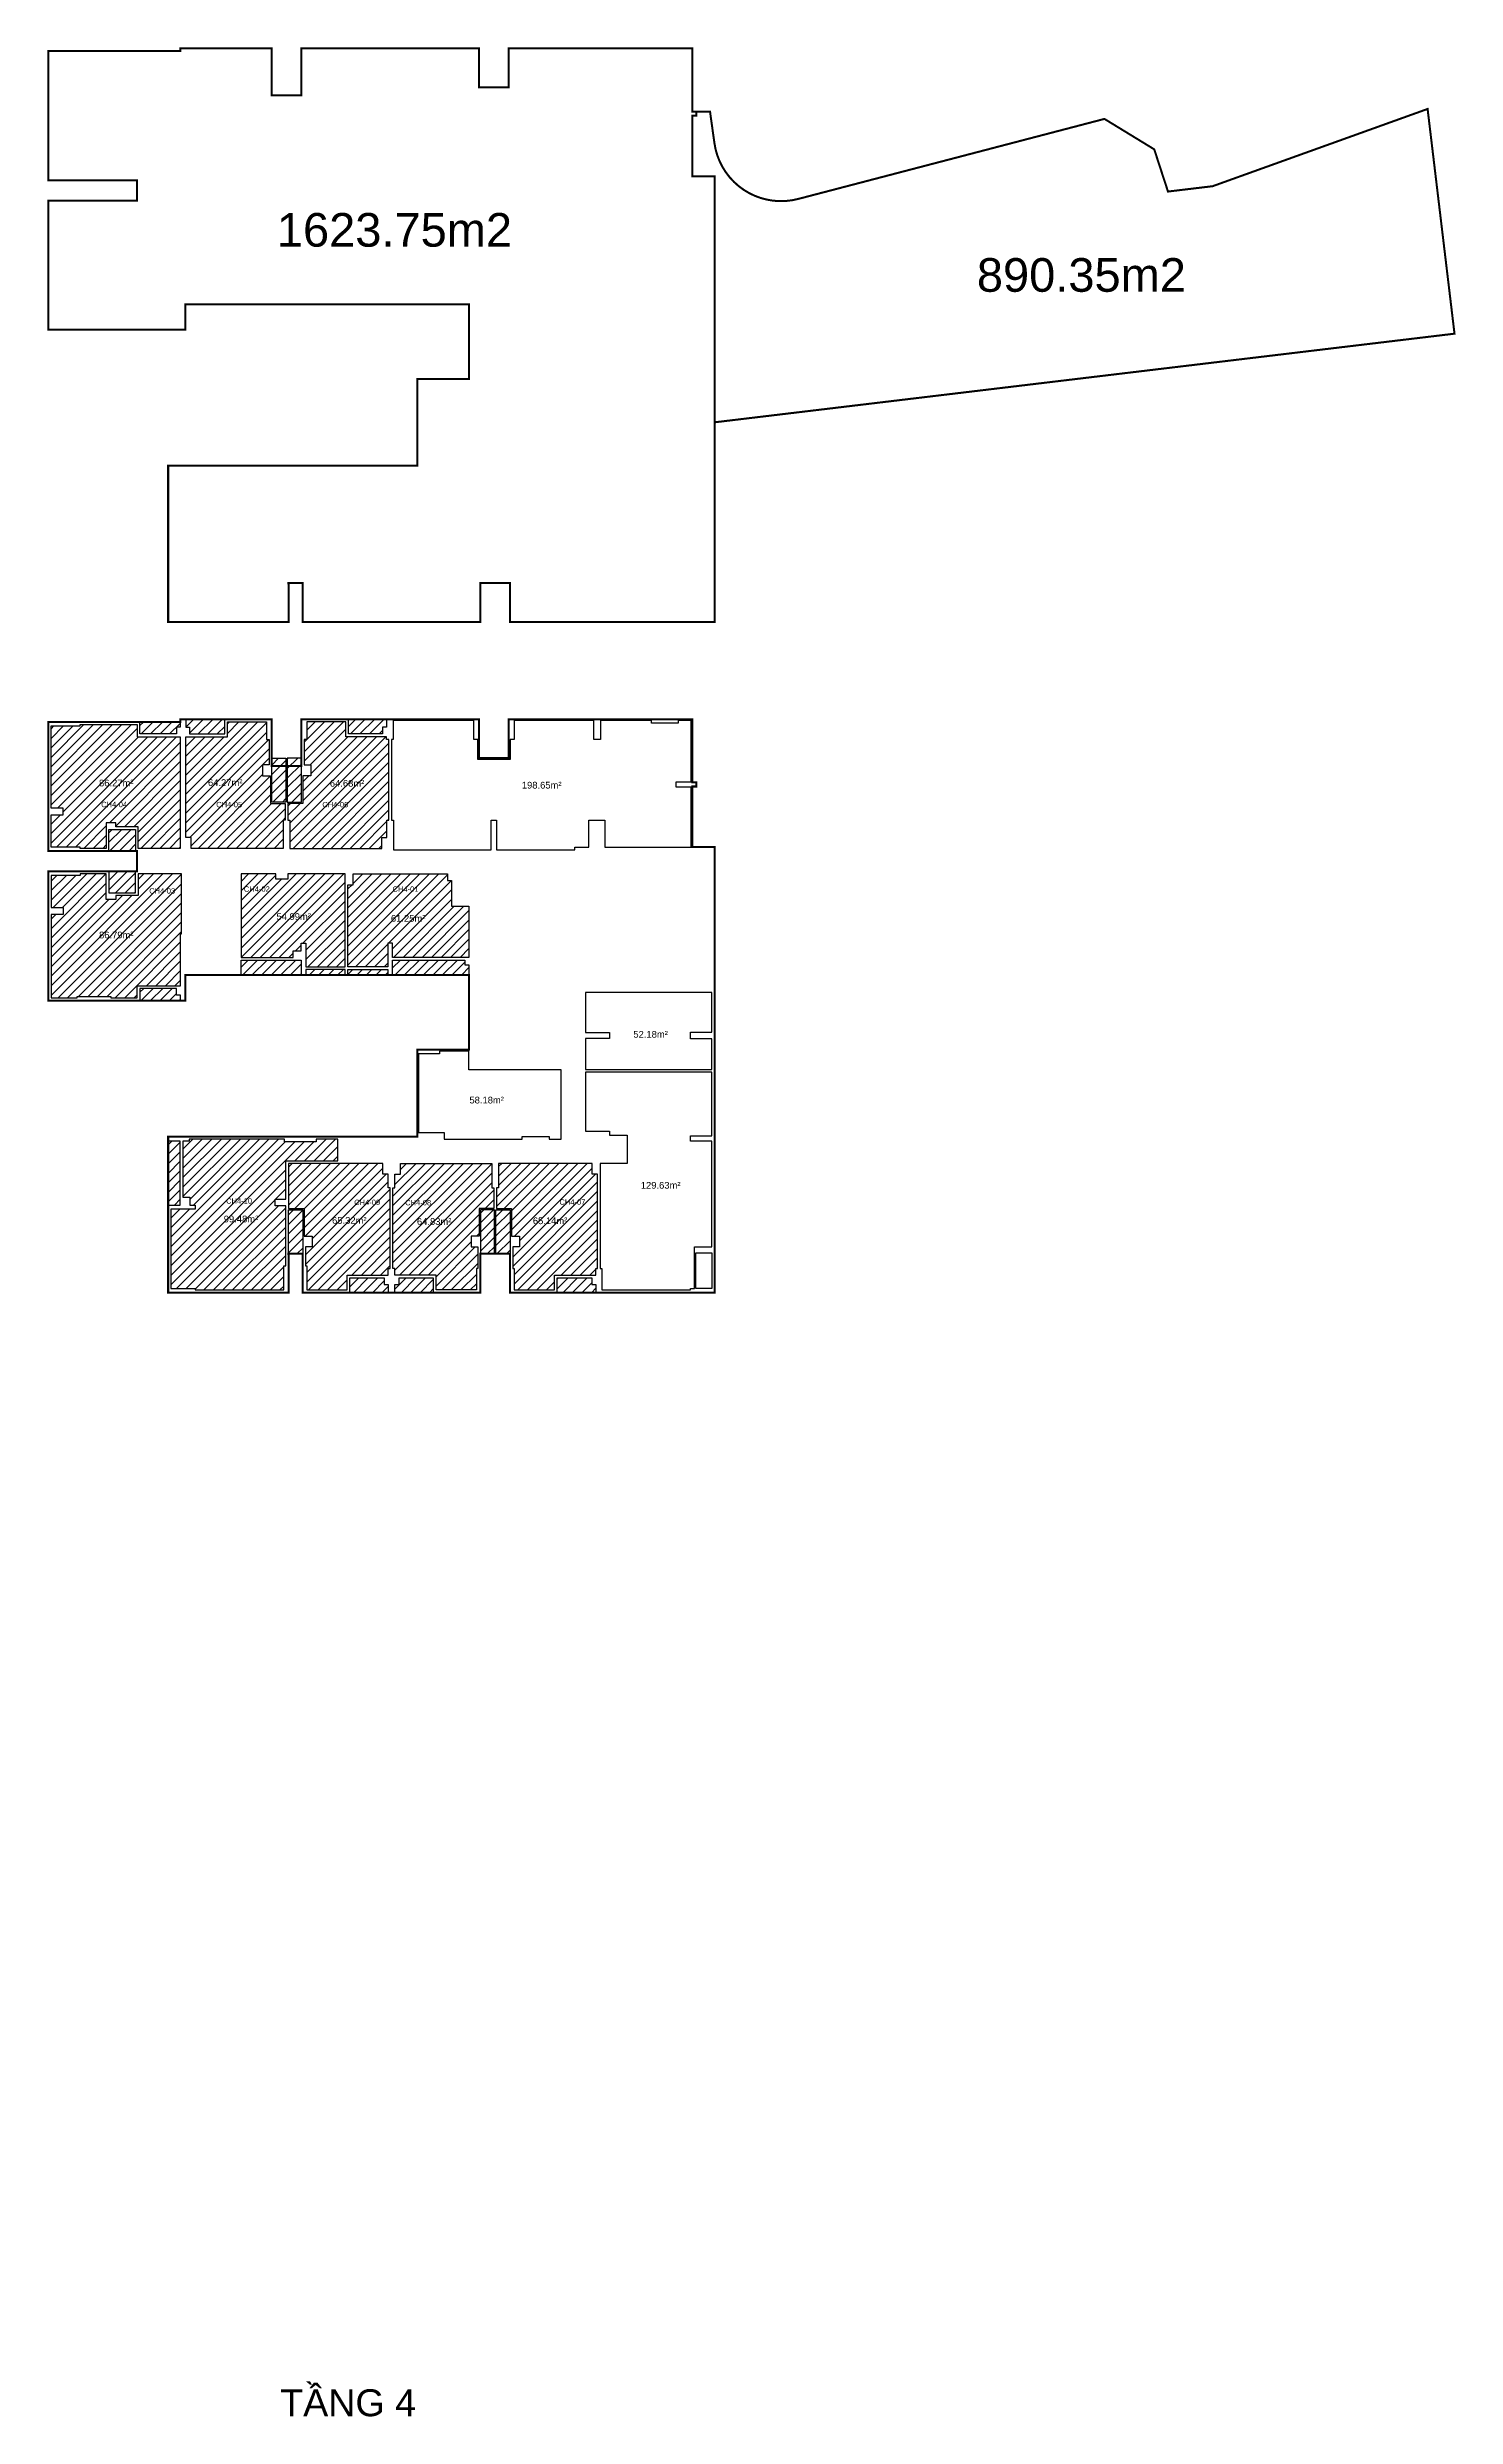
# Model space of a CAD drawing. Header units: millimetres. Extents: x -1033108 to 51274, y -86347 to 92949.
# Drawn here: x -319305 to -214677, y -83446 to 92544 of the extents above; entities that cross this region are included whole.
import ezdxf
from ezdxf.enums import TextEntityAlignment as Align

# ---------------------------------------------------------------- set-up
doc = ezdxf.new("R2010")
doc.units = ezdxf.units.MM
doc.header["$MEASUREMENT"] = 0
doc.linetypes.add('Hidden 1_8_', pattern=[4.7625, 3.175, -1.5875])
doc.layers.add('CHU', color=181, linetype='Continuous', lineweight=5)
doc.layers.add('DT 1', color=230, linetype='Continuous')
doc.layers.add('DT CH', color=5, linetype='Continuous')
doc.styles.add('Arial_5', font='arial_0.ttf', dxfattribs={"height": 400})
doc.styles.add('Arial_6', font='arial_0.ttf', dxfattribs={"height": 440})
doc.styles.get("Standard").update_dxf_attribs({"font": 'arial_0.ttf'})
pattern_1 = [(45, (-628652.24, -65464.6), (-353.5534, 353.5534), [])]

msp = doc.modelspace()

# ---------------------------------------------------------------- hatches: boundary and pattern name
at = {"layer": 'DT CH'}
h = msp.add_hatch(dxfattribs=at)
h.set_pattern_fill('AL_TUONG', color=256, scale=5)
h.set_pattern_definition(pattern_1)
h.paths.add_polyline_path([(-312755, 34442), (-314730, 34442), (-314730, 32842), (-312755, 32842)])
h.paths.add_polyline_path([(-309430, 41342), (-312630, 41342), (-312630, 42242), (-316880, 42242), (-316880, 42142), (-319030, 42142), (-319030, 36042), (-318130, 36042), (-318130, 35542), (-319030, 35542), (-319030, 33142), (-316880, 33142), (-316880, 33042), (-314930, 33042), (-314930, 34942), (-314230, 34942), (-314230, 34642), (-312555, 34642), (-312555, 33042), (-309430, 33042)])
h.paths.add_polyline_path([(-309705, 42042), (-309430, 42042), (-309430, 42442), (-312430, 42442), (-312430, 41542), (-309705, 41542)])
h = msp.add_hatch(dxfattribs=at)
h.set_pattern_fill('AL_TUONG', color=256, scale=5)
h.set_pattern_definition(pattern_1)
h.paths.add_polyline_path([(-306130, 42642), (-309030, 42642), (-309030, 42042), (-308755, 42042), (-308755, 41542), (-306130, 41542)])
h.paths.add_polyline_path([(-301585, 39742), (-302635, 39742), (-302630, 36482), (-301580, 36482)])
h.paths.add_polyline_path([(-302730, 38442), (-303320, 38442), (-303320, 39242), (-302830, 39242), (-302830, 41142), (-303030, 41142), (-303030, 42442), (-305930, 42442), (-305930, 41342), (-309030, 41342), (-309030, 33842), (-308630, 33842), (-308630, 33042), (-301780, 33042), (-301780, 35142), (-301630, 35142), (-301630, 36382), (-302730, 36382)])
h = msp.add_hatch(dxfattribs=at)
h.set_pattern_fill('AL_TUONG', color=256, scale=5)
h.set_pattern_definition(pattern_1)
h.paths.add_polyline_path([(-300430, 39742), (-301480, 39742), (-301480, 36482), (-300430, 36482)])
h.paths.add_polyline_path([(-293930, 41142), (-294105, 41142), (-294105, 41342), (-297130, 41342), (-297130, 42442), (-300030, 42442), (-300030, 41142), (-300230, 41142), (-300230, 39242), (-299740, 39242), (-299740, 38442), (-300330, 38442), (-300330, 36382), (-301430, 36382), (-301430, 35142), (-301280, 35142), (-301280, 33042), (-294455, 33042), (-294455, 33842), (-294080, 33842), (-294080, 35142), (-293930, 35142)])
h.paths.add_polyline_path([(-294405, 42042), (-294105, 42042), (-294105, 42642), (-296930, 42642), (-296930, 41542), (-294405, 41542)])
h = msp.add_hatch(dxfattribs=at)
h.set_pattern_fill('AL_TUONG', color=256, scale=5)
h.set_pattern_definition(pattern_1)
h.paths.add_polyline_path([(-309705, 22642), (-312430, 22642), (-312430, 21742), (-309405, 21742), (-309405, 22142), (-309705, 22142)])
h.paths.add_polyline_path([(-309405, 26692), (-309330, 26692), (-309330, 31142), (-312555, 31142), (-312555, 29542), (-314230, 29542), (-314230, 29242), (-314930, 29242), (-314930, 31142), (-316880, 31142), (-316880, 31042), (-319030, 31042), (-319030, 28642), (-318130, 28642), (-318130, 28142), (-319030, 28142), (-319030, 21942), (-317080, 21942), (-317080, 22042), (-314580, 22042), (-314580, 21942), (-312630, 21942), (-312630, 22842), (-309405, 22842)])
h.paths.add_polyline_path([(-312755, 31342), (-314730, 31342), (-314730, 29742), (-312755, 29742)])
h = msp.add_hatch(dxfattribs=at)
h.set_pattern_fill('AL_TUONG', color=256, scale=5)
h.set_pattern_definition(pattern_1)
h.paths.add_polyline_path([(-297180, 24042), (-300105, 24042), (-300105, 23642), (-297180, 23642)])
h.paths.add_polyline_path([(-297180, 31142), (-301430, 31142), (-301430, 30752), (-302330, 30752), (-302330, 31142), (-304905, 31142), (-304905, 24942), (-301055, 24942), (-301055, 25442), (-300455, 25442), (-300455, 25992), (-300105, 25992), (-300105, 24242), (-297180, 24242)])
h.paths.add_polyline_path([(-300455, 24742), (-304905, 24742), (-304905, 23642), (-300455, 23642)])
h = msp.add_hatch(dxfattribs=at)
h.set_pattern_fill('AL_TUONG', color=256, scale=5)
h.set_pattern_definition(pattern_1)
h.paths.add_polyline_path([(-287980, 28742), (-289280, 28742), (-289280, 30652), (-289580, 30652), (-289580, 31142), (-296580, 31142), (-296580, 30342), (-296980, 30342), (-296980, 24242), (-294005, 24242), (-294005, 25992), (-293655, 25992), (-293655, 24942), (-287980, 24942)])
h.paths.add_polyline_path([(-287980, 24392), (-288280, 24392), (-288280, 24742), (-293655, 24742), (-293655, 23642), (-287980, 23642)])
h.paths.add_polyline_path([(-294005, 24042), (-296980, 24042), (-296980, 23642), (-294005, 23642)])
h = msp.add_hatch(dxfattribs=at)
h.set_pattern_fill('AL_TUONG', color=256, scale=5)
h.set_pattern_definition(pattern_1)
h.paths.add_polyline_path([(-301590, 6492), (-302390, 6492), (-302390, 6992), (-301590, 6992), (-301590, 9842), (-297730, 9842), (-297730, 11442), (-299330, 11442), (-299330, 11242), (-301680, 11242), (-301680, 11442), (-308780, 11442), (-308780, 11292), (-309230, 11292), (-309230, 7142), (-308730, 7142), (-308730, 6542), (-308330, 6542), (-308330, 6242), (-310130, 6242), (-310130, 342), (-308330, 342), (-308330, 242), (-301730, 242), (-301730, 2042), (-301590, 2042)])
h.paths.add_polyline_path([(-309430, 11292), (-310330, 11292), (-310330, 6542), (-309430, 6542)])
h = msp.add_hatch(dxfattribs=at)
h.set_pattern_fill('AL_TUONG', color=256, scale=5)
h.set_pattern_definition(pattern_1)
h.paths.add_polyline_path([(-293980, 642), (-294280, 642), (-294280, 1142), (-296830, 1142), (-296830, 42), (-293980, 42)])
h.paths.add_polyline_path([(-293830, 7842), (-293980, 7842), (-293980, 8842), (-294380, 8842), (-294380, 9642), (-301390, 9642), (-301390, 6302), (-300230, 6302), (-300230, 4242), (-299640, 4242), (-299640, 3442), (-300130, 3442), (-300130, 2042), (-300030, 2042), (-300030, 242), (-297030, 242), (-297030, 1342), (-293980, 1342), (-293980, 1842), (-293830, 1842)])
h.paths.add_polyline_path([(-300330, 6202), (-301390, 6202), (-301390, 2942), (-300330, 2942)], flags=17)
h = msp.add_hatch(dxfattribs=at)
h.set_pattern_fill('AL_TUONG', color=256, scale=5)
h.set_pattern_definition(pattern_1)
h.paths.add_polyline_path([(-286080, 6202), (-287130, 6202), (-287130, 2942), (-286080, 2942)])
h.paths.add_polyline_path([(-287230, 6302), (-286130, 6302), (-286130, 7842), (-286280, 7842), (-286280, 9642), (-293080, 9642), (-293080, 8842), (-293480, 8842), (-293480, 7842), (-293630, 7842), (-293630, 1842), (-293480, 1842), (-293480, 1342), (-290430, 1342), (-290430, 242), (-287430, 242), (-287430, 1842), (-287330, 1842), (-287330, 3442), (-287830, 3442), (-287830, 4242), (-287230, 4242)])
h.paths.add_polyline_path([(-290630, 1142), (-293180, 1142), (-293180, 642), (-293480, 642), (-293480, 42), (-290630, 42)])
h = msp.add_hatch(dxfattribs=at)
h.set_pattern_fill('AL_TUONG', color=256, scale=5)
h.set_pattern_definition(pattern_1)
h.paths.add_polyline_path([(-278855, 1142), (-281430, 1142), (-281430, 42), (-278555, 42), (-278555, 642), (-278855, 642)])
h.paths.add_polyline_path([(-278430, 8842), (-278830, 8842), (-278830, 9642), (-285780, 9642), (-285780, 7842), (-285930, 7842), (-285930, 6302), (-284830, 6302), (-284830, 4242), (-284240, 4242), (-284240, 3442), (-284730, 3442), (-284730, 1842), (-284630, 1842), (-284630, 242), (-281630, 242), (-281630, 1342), (-278555, 1342), (-278555, 1842), (-278430, 1842)])
h.paths.add_polyline_path([(-284930, 6202), (-285980, 6202), (-285980, 2942), (-284930, 2942)])

# ---------------------------------------------------------------- linework, layer by layer
at = {"layer": 'DT 1', "linetype": 'Hidden 1_8_', "ltscale": 150, "const_width": 150}
for points in [[(-302630, 92469), (-302630, 88989), (-300430, 88989), (-300430, 92469), (-287230, 92469), (-287230, 89575), (-285030, 89575), (-285030, 92469), (-271380, 92469), (-271380, 87769), (-271100, 87769), (-271100, 87469), (-271380, 87469), (-271380, 82969), (-269730, 82969), (-269730, 49869), (-284930, 49869), (-284930, 52769), (-287130, 52769), (-287130, 49869), (-300330, 49869), (-300330, 52769), (-301390, 52769), (-301380, 49869), (-310330, 49869), (-310330, 61469), (-291830, 61469), (-291830, 67919), (-287980, 67919), (-287980, 73469), (-309055, 73469), (-309055, 71569), (-319230, 71569), (-319230, 81169), (-312655, 81169), (-312655, 82669), (-319230, 82669), (-319230, 92269), (-309430, 92269), (-309430, 92469), (-302630, 92469)], [(-302630, 42642), (-302630, 39162), (-300430, 39162), (-300430, 42642), (-287230, 42642), (-287230, 39748), (-285030, 39748), (-285030, 42642), (-271380, 42642), (-271380, 37942), (-271100, 37942), (-271100, 37642), (-271380, 37642), (-271380, 33142), (-269730, 33142), (-269730, 42), (-284930, 42), (-284930, 2942), (-287130, 2942), (-287130, 42), (-300330, 42), (-300330, 2942), (-301390, 2942), (-301380, 42), (-310330, 42), (-310330, 11642), (-291830, 11642), (-291830, 18092), (-287980, 18092), (-287980, 23642), (-309055, 23642), (-309055, 21742), (-319230, 21742), (-319230, 31342), (-312655, 31342), (-312655, 32842), (-319230, 32842), (-319230, 42442), (-309430, 42442), (-309430, 42642), (-302630, 42642)]]:
    msp.add_lwpolyline(points, dxfattribs=at)
msp.add_lwpolyline([(-271100, 87769), (-270072, 87769), (-269745, 85429, 0.4487674), (-263529, 81284), (-240769, 87231), (-237070, 84971), (-236048, 81835), (-232732, 82232), (-216760, 87971), (-214761, 71277), (-269730, 64694), (-269730, 82969), (-271380, 82969), (-271380, 87469), (-271100, 87469), (-271100, 87769)], format="xyb", dxfattribs=at)
at = {"layer": 'DT 1'}
for points in [[(-272600, 37992), (-271480, 37992), (-271480, 42542), (-272430, 42542), (-272430, 42342), (-274430, 42342), (-274430, 42542), (-278205, 42542), (-278205, 41142), (-278705, 41142), (-278705, 42542), (-284630, 42542), (-284630, 41142), (-284930, 41142), (-284930, 39636), (-287330, 39636), (-287330, 41142), (-287630, 41142), (-287630, 42542), (-293605, 42542), (-293605, 41142), (-293730, 41142), (-293730, 35142), (-293580, 35142), (-293580, 32948), (-286330, 32948), (-286330, 35142), (-285930, 35142), (-285930, 32948), (-280120, 32948), (-280120, 33142), (-279080, 33142), (-279080, 35142), (-277880, 35142), (-277880, 33142), (-271480, 33142), (-271480, 37592), (-272600, 37592)], [(-272600, 37992), (-271480, 37992), (-271480, 42542), (-272430, 42542), (-272430, 42342), (-274430, 42342), (-274430, 42542), (-278205, 42542), (-278205, 41142), (-278705, 41142), (-278705, 42542), (-284630, 42542), (-284630, 41142), (-284930, 41142), (-284930, 39636), (-287330, 39636), (-287330, 41142), (-287630, 41142), (-287630, 42542), (-293605, 42542), (-293605, 41142), (-293730, 41142), (-293730, 35142), (-293580, 35142), (-293580, 32948), (-286330, 32948), (-286330, 35142), (-285930, 35142), (-285930, 32948), (-280120, 32948), (-280120, 33142), (-279080, 33142), (-279080, 35142), (-277880, 35142), (-277880, 33142), (-271480, 33142), (-271480, 37592), (-272600, 37592)], [(-269930, 22342), (-279319, 22342), (-279330, 19367), (-277530, 19367), (-277530, 18917), (-279330, 18917), (-279330, 16618), (-269930, 16618), (-269930, 18892), (-271530, 18892), (-271530, 19392), (-269930, 19392)], [(-271530, 19392), (-269930, 19392), (-269930, 22342), (-279319, 22342), (-279330, 19367), (-277530, 19367), (-277530, 18917), (-279330, 18917), (-279330, 16618), (-269930, 16618), (-269930, 18892), (-271530, 18892)], [(-281130, 16592), (-287980, 16592), (-287980, 17992), (-290180, 17992), (-290180, 17792), (-291730, 17792), (-291730, 11942), (-289830, 11942), (-289830, 11442), (-284030, 11442), (-284030, 11642), (-282030, 11642), (-282030, 11442), (-281130, 11442)], [(-281130, 16592), (-287980, 16592), (-287980, 17992), (-290180, 17992), (-290180, 17792), (-291730, 17792), (-291730, 11942), (-289830, 11942), (-289830, 11442), (-284030, 11442), (-284030, 11642), (-282030, 11642), (-282030, 11442), (-281130, 11442)], [(-269930, 11292), (-271530, 11292), (-271530, 11692), (-269930, 11692), (-269930, 16418), (-279330, 16418), (-279330, 12042), (-277530, 12042), (-277530, 11742), (-276230, 11742), (-276230, 9642), (-278230, 9642), (-278230, 1842), (-278105, 1842), (-278105, 242), (-271530, 242), (-271530, 342), (-271230, 342), (-271230, 3442), (-269930, 3442)], [(-269930, 11292), (-271530, 11292), (-271530, 11692), (-269930, 11692), (-269930, 16418), (-279330, 16418), (-279330, 12042), (-277530, 12042), (-277530, 11742), (-276230, 11742), (-276230, 9642), (-278230, 9642), (-278230, 1842), (-278105, 1842), (-278105, 242), (-271530, 242), (-271530, 342), (-271230, 342), (-271230, 3442), (-269930, 3442)], [(-271130, 2992), (-269930, 2992), (-269930, 342), (-271130, 342)]]:
    msp.add_lwpolyline(points, close=True, dxfattribs=at)
at = {"layer": 'DT CH'}
for points in [[(-314930, 34942), (-314930, 33042), (-316880, 33042), (-316880, 33142), (-319030, 33142), (-319030, 35542), (-318130, 35542), (-318130, 36042), (-319030, 36042), (-319030, 42142), (-316880, 42142), (-316880, 42242), (-312630, 42242), (-312630, 41342), (-309430, 41342), (-309430, 33042), (-312555, 33042), (-312555, 34642), (-314230, 34642), (-314230, 34942)], [(-309030, 42642), (-309030, 42042), (-308755, 42042), (-308755, 41542), (-306130, 41542), (-306130, 42642)], [(-309030, 41342), (-305930, 41342), (-305930, 42442), (-303030, 42442), (-303030, 41142), (-302830, 41142), (-302830, 39242), (-303320, 39242), (-303320, 38442), (-302730, 38442), (-302730, 36382), (-301630, 36382), (-301630, 35142), (-301780, 35142), (-301780, 33042), (-308630, 33042), (-308630, 33842), (-309030, 33842), (-309030, 33842), (-309030, 33842)], [(-294105, 41342), (-297130, 41342), (-297130, 42442), (-300030, 42442), (-300030, 41142), (-300230, 41142), (-300230, 39242), (-299740, 39242), (-299740, 38442), (-300330, 38442), (-300330, 36382), (-301430, 36382), (-301430, 35142), (-301280, 35142), (-301280, 33042), (-294455, 33042), (-294455, 33842), (-294080, 33842), (-294080, 35142), (-293930, 35142), (-293930, 41142), (-294105, 41142)], [(-294105, 42642), (-294105, 42042), (-294405, 42042), (-294405, 41542), (-296930, 41542), (-296930, 42642)], [(-302635, 39742), (-301585, 39742), (-301580, 36482), (-302630, 36482)], [(-300430, 39742), (-301480, 39742), (-301480, 36482), (-300430, 36482)], [(-314730, 34442), (-312755, 34442), (-312755, 32842), (-314730, 32842)], [(-312630, 22842), (-309405, 22842), (-309405, 26692), (-309330, 26692), (-309330, 31142), (-312555, 31142), (-312555, 29542), (-314230, 29542), (-314230, 29242), (-314930, 29242), (-314930, 31142), (-316880, 31142), (-316880, 31042), (-319030, 31042), (-319030, 28642), (-318130, 28642), (-318130, 28142), (-319030, 28142), (-319030, 21942), (-317080, 21942), (-317080, 22042), (-314580, 22042), (-314580, 21942), (-312630, 21942)], [(-314730, 29742), (-312755, 29742), (-312755, 31342), (-314730, 31342)], [(-297180, 24242), (-297180, 31142), (-301430, 31142), (-301430, 30752), (-302330, 30752), (-302330, 31142), (-304905, 31142), (-304905, 24942), (-301055, 24942), (-301055, 25442), (-300455, 25442), (-300455, 25992), (-300105, 25992), (-300105, 24242)], [(-296980, 24242), (-296980, 30342), (-296580, 30342), (-296580, 31142), (-289580, 31142), (-289580, 30652), (-289280, 30652), (-289280, 28742), (-287980, 28742), (-287980, 24942), (-293655, 24942), (-293655, 25992), (-294005, 25992), (-294005, 24242)], [(-304905, 24742), (-300455, 24742), (-300455, 23642), (-304905, 23642)], [(-293655, 24742), (-288280, 24742), (-288280, 24392), (-287980, 24392), (-287980, 23642), (-293655, 23642)], [(-297180, 24042), (-300105, 24042), (-300105, 23642), (-297180, 23642)], [(-296980, 24042), (-294005, 24042), (-294005, 23642), (-296980, 23642)], [(-309430, 11292), (-310330, 11292), (-310330, 6542), (-309430, 6542)], [(-297730, 11442), (-299330, 11442), (-299330, 11242), (-301680, 11242), (-301680, 11442), (-308780, 11442), (-308780, 11292), (-309230, 11292), (-309230, 7142), (-308730, 7142), (-308730, 6542), (-308330, 6542), (-308330, 6242), (-310130, 6242), (-310130, 342), (-308330, 342), (-308330, 242), (-301730, 242), (-301730, 2042), (-301590, 2042), (-301590, 6492), (-302390, 6492), (-302390, 6992), (-301590, 6992), (-301590, 9842), (-297730, 9842)], [(-294380, 9642), (-301390, 9642), (-301390, 6302), (-300230, 6302), (-300230, 4242), (-299640, 4242), (-299640, 3442), (-300130, 3442), (-300130, 2042), (-300030, 2042), (-300030, 242), (-297030, 242), (-297030, 1342), (-293980, 1342), (-293980, 1842), (-293830, 1842), (-293830, 7842), (-293980, 7842), (-293980, 8842), (-294380, 8842)], [(-293080, 9642), (-286280, 9642), (-286280, 7842), (-286130, 7842), (-286130, 6302), (-287230, 6302), (-287230, 4242), (-287830, 4242), (-287830, 3442), (-287330, 3442), (-287330, 1842), (-287430, 1842), (-287430, 242), (-290430, 242), (-290430, 1342), (-293480, 1342), (-293480, 1842), (-293630, 1842), (-293630, 7842), (-293480, 7842), (-293480, 8842), (-293080, 8842)], [(-278830, 9642), (-285780, 9642), (-285780, 7842), (-285930, 7842), (-285930, 6302), (-284830, 6302), (-284830, 4242), (-284240, 4242), (-284240, 3442), (-284730, 3442), (-284730, 1842), (-284630, 1842), (-284630, 242), (-281630, 242), (-281630, 1342), (-278555, 1342), (-278555, 1842), (-278430, 1842), (-278430, 8842), (-278830, 8842)], [(-301390, 6202), (-300330, 6202), (-300330, 2942), (-301390, 2942)], [(-287130, 2942), (-286080, 2942), (-286080, 6202), (-287130, 6202)], [(-285980, 6202), (-284930, 6202), (-284930, 2942), (-285980, 2942)], [(-296830, 1142), (-294280, 1142), (-294280, 642), (-293980, 642), (-293980, 42), (-296830, 42)], [(-293180, 1142), (-290630, 1142), (-290630, 42), (-293480, 42), (-293480, 642), (-293180, 642)], [(-281430, 1142), (-278855, 1142), (-278855, 642), (-278555, 642), (-278555, 42), (-281430, 42)]]:
    msp.add_lwpolyline(points, close=True, dxfattribs=at)
at = {"layer": 'DT CH', "color": 5}
for points in [[(-312430, 41542), (-312430, 42442), (-309430, 42442), (-309430, 42042), (-309705, 42042), (-309705, 41542)], [(-312430, 22642), (-312430, 21742), (-309405, 21742), (-309405, 22142), (-309705, 22142), (-309705, 22642)]]:
    msp.add_lwpolyline(points, close=True, dxfattribs=at)

# ---------------------------------------------------------------- texts
at = {"layer": 'CHU', "color": 7, "attachment_point": 3, "line_spacing_factor": 0.936439}
for s, insert, char_height, width, style in [('\\pt2540,5080,7620,10160,12700,15240,17780,20320,22860,25400,27940,30480,33020,35560,38100,40640,43180,45720,48260,50800,53340,55880,58420,60960,63500,66040,68580,71120,73660,76200,78740,81280;CH4-04', (-313381, 36506), 400, 1977.58, 'Arial_5'), ('\\pt2540,5080,7620,10160,12700,15240,17780,20320,22860,25400,27940,30480,33020,35560,38100,40640,43180,45720,48260,50800,53340,55880,58420,60960,63500,66040,68580,71120,73660,76200,78740,81280;CH4-05', (-304832, 36497), 400, 1977.58, 'Arial_5'), ('\\pt2540,5080,7620,10160,12700,15240,17780,20320,22860,25400,27940,30480,33020,35560,38100,40640,43180,45720,48260,50800,53340,55880,58420,60960,63500,66040,68580,71120,73660,76200,78740,81280;CH4-06', (-296951, 36497), 400, 1977.58, 'Arial_5'), ('\\pt2540,5080,7620,10160,12700,15240,17780,20320,22860,25400,27940,30480,33020,35560,38100,40640,43180,45720,48260,50800,53340,55880,58420,60960,63500,66040,68580,71120,73660,76200,78740,81280;CH4-03', (-309813, 30086), 400, 1977.58, 'Arial_5'), ('\\pt2540,5080,7620,10160,12700,15240,17780,20320,22860,25400,27940,30480,33020,35560,38100,40640,43180,45720,48260,50800,53340,55880,58420,60960,63500,66040,68580,71120,73660,76200,78740,81280;CH4-02', (-302778, 30222), 400, 1952.58, 'Arial_5'), ('\\pt2540,5080,7620,10160,12700,15240,17780,20320,22860,25400,27940,30480,33020,35560,38100,40640,43180,45720,48260,50800,53340,55880,58420,60960,63500,66040,68580,71120,73660,76200,78740,81280;CH4-01', (-291734, 30222), 400, 1977.58, 'Arial_5'), ('\\pt2540,5080,7620,10160,12700,15240,17780,20320,22860,25400,27940,30480,33020,35560,38100,40640,43180,45720,48260,50800,53340,55880,58420,60960,63500,66040,68580,71120,73660,76200,78740,81280;CH4-10', (-304100, 7055), 400, 1977.58, 'Arial_5'), ('\\pt2540,5080,7620,10160,12700,15240,17780,20320,22860,25400,27940,30480,33020,35560,38100,40640,43180,45720,48260,50800,53340,55880,58420,60960,63500,66040,68580,71120,73660,76200,78740,81280;CH4-09', (-294582, 6950), 400, 1977.58, 'Arial_5'), ('\\pt2540,5080,7620,10160,12700,15240,17780,20320,22860,25400,27940,30480,33020,35560,38100,40640,43180,45720,48260,50800,53340,55880,58420,60960,63500,66040,68580,71120,73660,76200,78740,81280;CH4-08', (-290794, 6927), 400, 1977.58, 'Arial_5'), ('\\pt2540,5080,7620,10160,12700,15240,17780,20320,22860,25400,27940,30480,33020,35560,38100,40640,43180,45720,48260,50800,53340,55880,58420,60960,63500,66040,68580,71120,73660,76200,78740,81280;CH4-07', (-279335, 6970), 400, 1977.58, 'Arial_5'), ('\\pt5080,10160,15240,20320,25400,30480,35560,40640,45720,50800,55880,60960,66040,71120,76200,81280,86360,91440,96520,1.01600E+005,1.06680E+005,1.11760E+005,1.16840E+005,1.21920E+005,1.27000E+005,1.32080E+005,1.37160E+005,1.42240E+005,1.47320E+005,1.52400E+005,1.57480E+005,1.62560E+005;TẦNG 4', (-291917, -81418), 2000, 28969.91, 'Arial_6')]:
    msp.add_mtext(s, dxfattribs=dict(at, insert=insert, char_height=char_height, width=width, style=style))
at = {"layer": 'DT 1'}
for s, height, p in [('1623.75m2', 2500, (-293519, 78989)), ('890.35m2', 2500, (-242481, 75640)), ('86.27m²', 500, (-314188, 37901)), (' 64.27m²', 500, (-306190, 37931)), ('64.68m²', 500, (-297038, 37878)), ('198.65m²', 500, (-282581, 37739)), ('54.99m²', 500, (-301005, 27979)), ('86.79m²', 500, (-314186, 26611)), ('61.25m²', 500, (-292501, 27844)), ('52.18m²', 500, (-274488, 19233)), ('58.18m²', 500, (-286667, 14347)), ('129.63m²', 500, (-273741, 8018)), ('99.48m²', 500, (-304921, 5515)), ('65.32m²', 500, (-296873, 5408)), ('64.83m²', 500, (-290569, 5327)), ('65.14m²', 500, (-281954, 5382))]:
    msp.add_text(s, height=height, dxfattribs=at).set_placement(p, align=Align.MIDDLE_CENTER)

doc.saveas('drawing.dxf')
